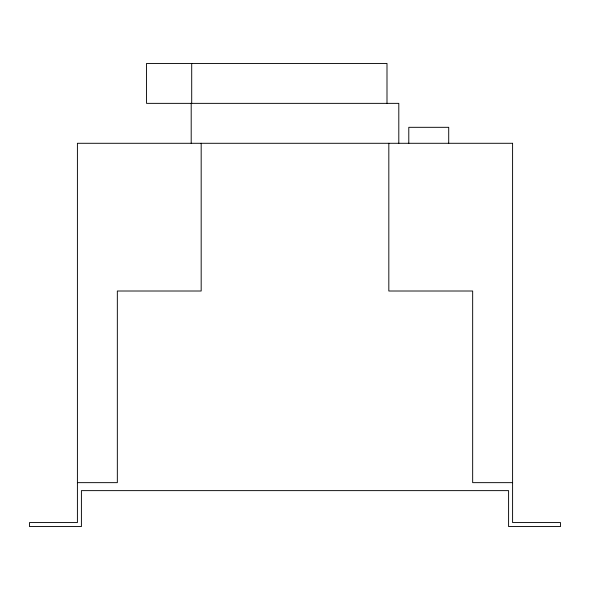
<?xml version="1.0" encoding="UTF-8"?>
<svg xmlns="http://www.w3.org/2000/svg" width="590" height="590" viewBox="0 0 590 590"><rect width="100%" height="100%" fill="white"/><g stroke="black" fill="none" stroke-linecap="round" stroke-linejoin="round"><path stroke-width="0.89" d="M77.408 482.65L117.336 482.65L117.336 291.01L201.175 291.01L201.175 143.289M512.592 482.65L472.664 482.65L472.664 291.01L388.825 291.01L388.825 143.289M448.71 143.289L448.71 127.315L408.789 127.315L408.789 143.289M398.803 143.289L398.803 103.361L146.541 103.361L146.541 63.44L386.996 63.44L386.996 103.361M191.706 63.44L191.706 103.361M191.197 103.361L191.197 143.289M512.592 143.289L77.408 143.289L77.408 522.57L29.5 522.57L29.5 526.56L81.405 526.56L81.405 490.629L508.595 490.629L508.595 526.56L560.5 526.56L560.5 522.57L512.592 522.57L512.592 143.289"/></g></svg>
